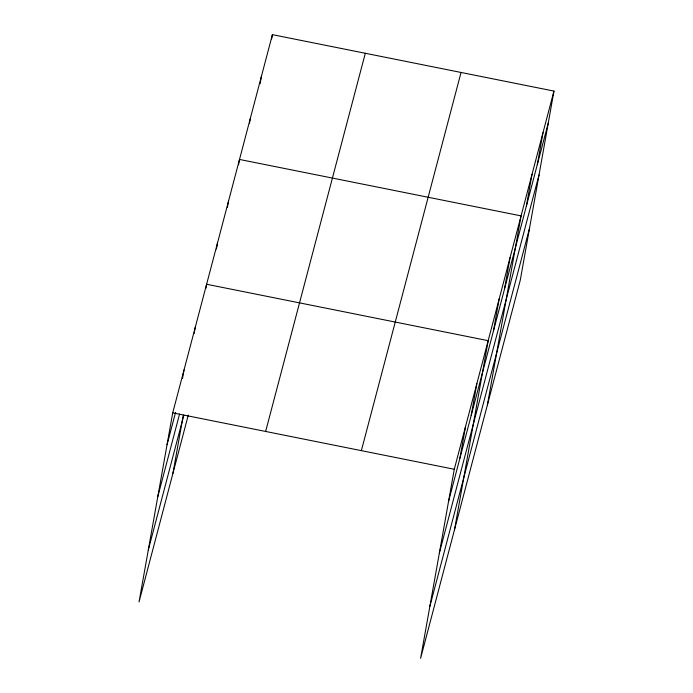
<?xml version="1.0" encoding="UTF-8"?>
<svg xmlns="http://www.w3.org/2000/svg" width="693" height="693" viewBox="0 0 693 693"><rect width="100%" height="100%" fill="white"/><g stroke="black" fill="none" stroke-linecap="round" stroke-linejoin="round"><path stroke-width="1.04" d="M553.958 91.078L454.279 469.265L420.599 658.35L520.278 280.163L553.958 91.078L272.401 34.65L172.722 412.837L139.042 601.922L188.279 415.098M182.502 378.491L184.017 369.975M194.179 333.506L195.313 327.113M172.929 473.336L183.29 415.194M205.856 288.513L206.609 284.251L488.175 340.679L454.495 529.764M216.441 249.038L217.576 242.654M227.399 207.441L228.543 201.048M238.557 164.778L239.509 159.451L521.067 215.878L487.387 404.963M249.523 123.172L250.468 117.853M260.109 83.706L261.434 76.247M271.639 38.912L272.401 34.65M459.883 458.35L465.575 426.403M471.188 415.488L476.879 383.541M493.451 331.029L499.133 299.081M504.409 289.431L510.1 257.484M526.342 206.228L532.033 174.281M537.309 164.631L543 132.684M167.03 444.785L175.572 412.378M157.796 496.638L179.556 414.05M148.276 550.06L183.81 415.237M265.636 431.462L365.315 53.274M361.365 450.641L461.044 72.462M448.588 501.212L548.267 123.025M439.353 553.066L539.033 174.879M429.833 606.496L529.513 228.309M172.722 412.837L454.279 469.265"/></g></svg>
